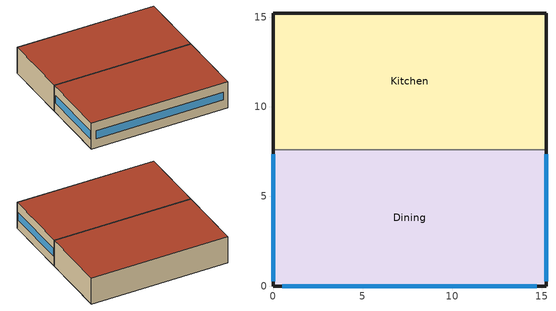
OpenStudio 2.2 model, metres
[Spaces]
Dining
 floor ground: 15.24,7.62 15.24,0 0,0 0,7.62 z0
 wall outside: 0,7.62 0,0 15.24,0 15.24,7.62 z0:3.05
 wall to Kitchen: 15.24,7.62 0,7.62 z0:3.05
 window: 15.24,0.25 15.24,7.37 / 0.51,0 14.73,0 / 0,7.37 0,0.25 z1.07:1.98
 roof outside: 15.24,0 15.24,7.62 0,7.62 0,0 z3.05
Kitchen
 floor ground: 15.24,15.24 15.24,7.62 0,7.62 0,15.24 z0
 wall outside: 15.24,7.62 15.24,15.24 0,15.24 0,7.62 z0:3.05
 roof outside: 15.24,7.62 15.24,15.24 0,15.24 0,7.62 z3.05
[Site]
USA NV-LAS VEGAS: Latitude {deg}=36.07; Longitude {deg}=-115.17; Time Zone {hr}=-8; Elevation {m}=664; Terrain=City
[Building]
DOE Reference QuickServiceRestaurant: North Axis {deg}=0; Standards Number of Stories=1; Standards Number of Above Ground Stories=1; Standards Building Type=QuickServiceRestaurant
[Space] Building Story=Building Story 1; Part of Total Floor Area=Yes
Name | Space Type | Thermal Zone
Kitchen | QuickServiceRestaurant Kitchen | TZ-Kitchen
Dining | QuickServiceRestaurant Dining | TZ-Dining
[BuildingStory]
Building Story 1: Nominal Z Coordinate {m}=0
[ThermalZone] Use Ideal Air Loads=No
TZ-Dining; TZ-Kitchen
[Sizing:Zone] Zone Cooling Design Supply Air Temperature Input Method=SupplyAirTemperature; Zone Cooling Design Supply Air Temperature {C}=14; Zone Cooling Design Supply Air Temperature Difference {deltaC}=11.11; Zone Heating Design Supply Air Temperature Input Method=SupplyAirTemperature; Zone Heating Design Supply Air Temperature {C}=40; Zone Heating Design Supply Air Temperature Difference {deltaC}=11.11; Zone Cooling Design Supply Air Humidity Ratio {kg-H2O/kg-air}=0.0085; Zone Heating Design Supply Air Humidity Ratio {kg-H2O/kg-air}=0.008; Cooling Design Air Flow Method=DesignDay; Heating Design Air Flow Method=DesignDay; Account for Dedicated Outdoor Air System=No; Dedicated Outdoor Air System Control Strategy=NeutralSupplyAir; Dedicated Outdoor Air Low Setpoint Temperature for Design {C}=autosize; Dedicated Outdoor Air High Setpoint Temperature for Design {C}=autosize
TZ-Dining; TZ-Kitchen
[SpaceType] Standards Building Type=QuickServiceRestaurant
Name | Standards Space Type
QuickServiceRestaurant Dining | dining
QuickServiceRestaurant Kitchen | food preparation
